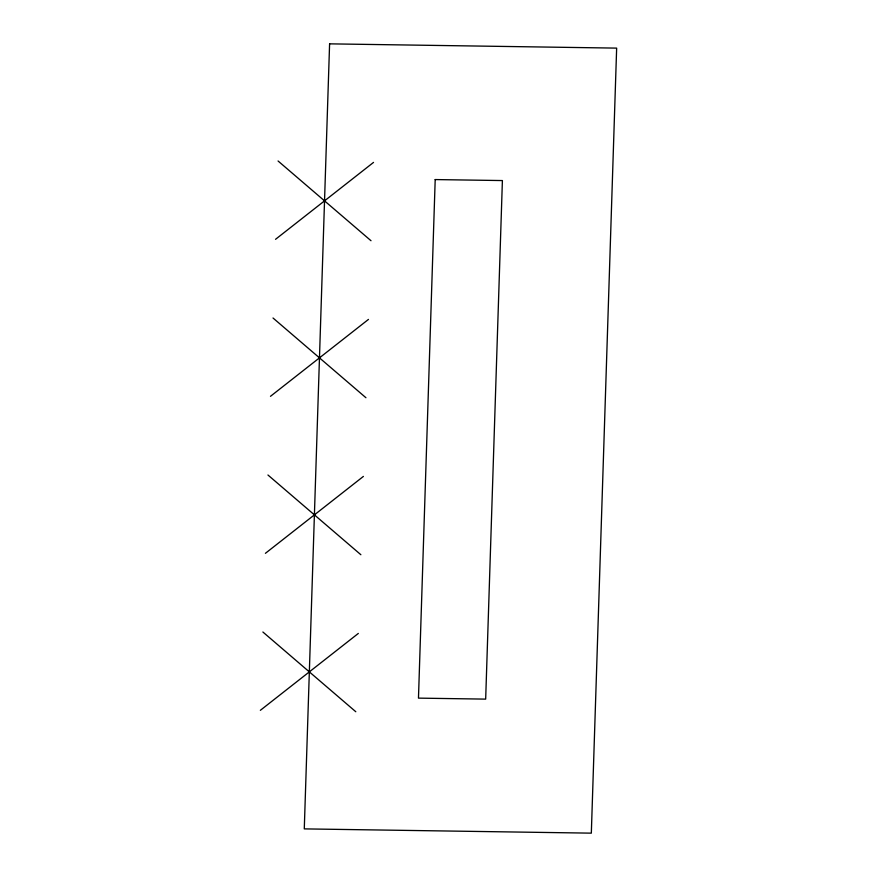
<?xml version="1.0" encoding="UTF-8"?>
<svg xmlns="http://www.w3.org/2000/svg" width="877" height="877" viewBox="0 0 877 877"><rect width="100%" height="100%" fill="white"/><g stroke="black" fill="none" stroke-linecap="round" stroke-linejoin="round"><path stroke-width="1.32" d="M275.542 239.311L373.525 162.409M270.478 396.316L368.461 319.414M265.413 553.321L363.396 476.419M260.348 710.326L358.331 633.435M278.064 160.995L371.004 240.726M273.01 318L365.939 397.73M267.945 475.005L360.875 554.735M262.881 632.01L355.81 711.751M329.599 43.85L304.275 828.886L591.328 833.15L616.652 48.114L329.599 43.85M435.2 179.566L418.472 698.125L485.672 699.122L502.4 180.563L435.2 179.566"/></g></svg>
